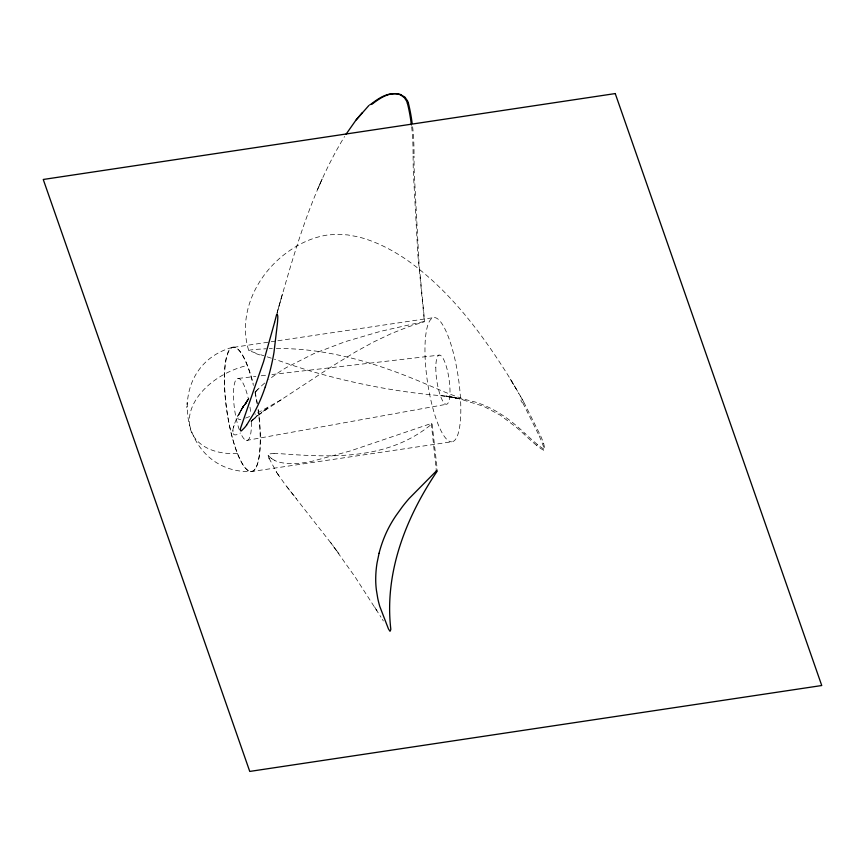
<?xml version="1.0" encoding="UTF-8"?>
<svg xmlns="http://www.w3.org/2000/svg" width="865" height="865" viewBox="0 0 865 865"><rect width="100%" height="100%" fill="white"/><g stroke="black" fill="none" stroke-linecap="round" stroke-linejoin="round"><path stroke-width="0.65" stroke-dasharray="4.33 3.24" d="M255.337 352.898L253.434 352.206A40.666 28.286 -24.4 0 0 251.51 351.612C250.623 351.233 249.412 351.331 248.742 350.585C237.097 313.108 257.619 272.94 288.51 251.412C300.339 242.989 313.952 236.88 328.408 234.902L337.923 234.307L347.654 234.923L357.732 236.751C375.086 241.065 391.153 249.347 405.923 259.284C449.032 289.461 481.102 332.376 508.793 376.48L515.843 388.353M232.004 347.427C162.069 367.452 178.385 473.512 251.11 471.609L451.595 441.81A62.767 15.581 81.6 0 0 452.179 348.476A62.767 15.581 81.6 0 0 424.964 348.768A62.767 15.581 81.6 0 0 451.595 441.81M237.594 416.27L246.644 401.533C243.195 403.577 221.516 444.005 240.448 433.008M232.912 431.819L232.966 430.338M186.829 407.696L186.883 406.377M186.97 404.474L187.045 402.722M277.092 312.86L282.412 294.003L277.189 312.589C294.403 252.202 311.476 190.462 344.594 136.497M234.134 425.353L233.388 427.743M248.742 350.585L250.115 350.044A29.453 11.104 -2.5 0 0 252.31 349.774A22.144 7.882 -2.9 0 1 254.548 349.514A37.271 13.786 -2.8 0 1 256.764 349.319L266.204 348.768M240.978 410.853L239.962 413.07A40.666 32.2 -79.7 0 1 238.935 415.232L237.734 418.779L239.594 419.622A29.453 28.307 54.9 0 1 241.184 419.255M247.931 400.019L245.93 403.533L247.92 400.149M239.529 412.497L247.747 400.203L242.622 407.404M247.314 400.744L242.308 407.999L247.725 400.463M240.762 410.41L249.163 398.581M248.698 398.441L245.206 403.771L247.304 400.625M241.627 409.004L248.806 398.408M247.649 399.976L240.946 410.313L248.936 398.257M247.844 400.441L244.179 405.296A83.332 72.941 -42 0 1 247.52 400.765M255.143 392.126L258.538 388.493L255.326 391.899M251.261 421.59L257.489 415.341L250.991 421.677L257.586 415.492L250.969 421.46L268.269 407.437L259.295 414.173L331.144 366.879L356.207 351.493L373.712 341.935L391.575 333.457L408.583 326.721L424.65 321.661L419.017 263.09L414.292 173.314A256.494 138.422 -87.3 0 1 414.054 156.111M430.186 425.342C385.682 460.98 329.403 457.401 276.108 453.379A37.271 22.047 -19.1 0 0 274.032 453.455M281.255 399.781L256.148 413.719M254.959 414.27L255.553 414M429.224 424.174L350.26 450.968L311.973 461.315A155.981 62.118 -34 0 1 304.275 462.656A158.706 83.289 -46.2 0 1 296.868 463.467A119.921 62.529 -45.8 0 1 289.764 463.597A137.968 86.024 -73.5 0 1 282.887 462.916A89.171 52.354 -55.1 0 1 277.914 461.726A83.332 49.867 -62 0 1 274.724 460.515M249.628 416.541L245.919 417.968A37.271 35.768 53.6 0 1 245.411 418.152M246.417 440.469L446.675 404.236M233.755 347.308L269.848 341.956M271.178 341.751L276.53 340.961M277.86 340.767L434.23 317.552M238.47 378.405L255.856 376.383M261.208 375.767L266.561 375.14M271.913 374.523L439.161 355.126M269.264 348.66L272.313 348.584M276.357 348.53C323.283 348.044 369.236 360.878 412.4 378.405C433.17 386.601 453.065 397.089 474.993 401.966C490.812 406.885 505.117 415.784 517.486 426.683A256.494 55.133 60.1 0 1 524.882 433.3M445.324 396.029C400.841 392.667 356.834 384.255 313.952 372.058A155.981 60.745 16.8 0 1 303.702 368.944A158.706 25.799 17.3 0 1 293.484 365.646A119.921 20.414 17.3 0 1 283.32 362.208A137.968 32.092 21.8 0 0 274.464 359.213M440.761 395.608L457.801 398.311L482.292 405.88A270.269 60.874 48.4 0 1 484.757 406.907L500.413 415.265L516.491 427.451A254.656 54.971 60.3 0 1 523.855 434.046A177.163 17.386 50.7 0 0 536.397 445.226M445.972 396.094L458.255 398.441L445.972 396.094L447.865 396.311M448.157 396.375L460.558 399.079L450.362 396.657L457.801 398.311M461.705 399.392L462.851 399.716M271.534 458.536L270.475 457.607A40.666 14.921 9.2 0 0 269.372 456.644L267.945 454.839L269.729 453.876A29.453 17.235 -19 0 0 271.859 453.649A22.144 13.343 -19.5 0 1 274.032 453.455M277.243 473.296L285.223 484.638L333.111 545.804M286.845 486.714L296.49 498.846M336.615 550.627L338.929 553.741L330.635 542.539L355.147 577.009L381.011 617.21M269.047 458.223L276.541 472.236M276.227 471.771L278.649 475.404M374.653 607.057L377.464 611.479M382.341 619.34L383.357 620.962M511.507 381.087L517.811 391.607M516.513 389.412L509.82 378.2M522.503 399.814L518.524 392.872L522.363 399.576M522.611 399.998L523.628 401.836M523.844 402.247L540.474 435.528A56.279 7.774 60.7 0 1 543.674 443.345M522.795 402.874L539.392 436.165M268.972 458.028L269.296 458.818L267.955 455.174M543.642 443.302L544.874 449.422A11.494 1.838 59.1 0 1 544.388 449.346A114.829 17.7 57.7 0 1 537.349 444.415M432.122 424.034L437.225 469.392M431.278 423.32L436.209 469.554M412.648 126.744A176.849 125.241 -85.9 0 1 413.989 156.111M411.686 126.766A177.163 123.392 -86.1 0 1 413.048 156.111M413.113 156.1A254.656 136.8 -87.3 0 0 413.394 173.292L417.514 248.363A270.269 175.487 -76.8 0 0 417.752 253.78L424.358 321.456L380.416 331.371L345.34 341.632L313.963 353.58L286.531 367.463A155.981 155.862 89.6 0 0 277.503 373.237A158.706 153.375 -41.3 0 0 268.853 379.616M264.679 383.065A119.921 116.126 -41.4 0 0 260.646 386.709A137.968 108.547 -42.7 0 0 255.77 391.499M240.903 410.821A37.519 36.654 -19.7 0 1 244.114 405.253M274.854 460.375A37.519 20.965 -40.1 0 1 271.588 458.493M537.435 444.545A176.849 15.689 49.9 0 1 524.839 433.246M521.044 399.954A1.925 1.86 -76.4 0 0 521.249 401.328L521.411 401.641A3.092 2.973 -77.1 0 0 522.341 402.603M539.263 436.014A51.37 7.19 60.7 0 1 543.274 445.983L543.793 450.07A11.515 1.806 59.4 0 1 543.317 449.995M543.361 450.06A114.969 16.424 56.1 0 1 536.311 445.086M271.307 358.186A89.171 1.243 17.8 0 1 266.615 356.65M260.7 354.736A83.332 6.477 19.8 0 1 263.803 355.742M259.77 354.91A37.519 7.785 12.2 0 1 254.234 352.963M258.159 409.264A62.767 15.581 81.6 0 1 244.665 467.176A62.767 15.581 81.6 0 1 225.073 366.684A62.767 15.581 81.6 0 1 253.131 383.476M255.078 391.769A62.767 15.581 81.6 0 1 257.327 403.728M237.464 453.487A63.275 41.834 -21.5 0 1 189.478 417.298A63.275 41.834 -21.5 0 1 247.412 365.387M258.105 410.324A62.896 15.505 81.5 0 1 244.244 466.646A62.896 15.505 81.5 0 1 225.041 365.192A62.896 15.505 81.5 0 1 253.391 385.401M255.067 392.742A62.896 15.505 81.5 0 1 257.11 403.663M251.391 422.261A31.378 7.785 81.6 0 1 240.578 432.965M239.346 429.84A31.378 7.785 81.6 0 1 234.696 382.762A31.378 7.785 81.6 0 1 248.287 398.506M249.974 407.134A31.378 7.785 81.6 0 1 250.839 413.773M322.083 179.098L317.487 189.63L322.083 179.098M435.809 367.441A24.847 6.163 81.6 0 0 446.351 404.279A24.847 6.163 81.6 0 0 446.578 367.333A24.847 6.163 81.6 0 0 435.809 367.441"/><path stroke-width="1.3" d="M277.535 322.169L277.762 318.385A34.135 26.264 9.3 0 0 277.773 316.082L277.178 313.779A5.774 4.444 9.3 0 0 276.476 315.065L274.605 322.342M277.514 322.537L273.989 352.358A384.179 295.592 9.3 0 1 267.966 378.513L265.263 387.055M274.583 322.44L263.533 361.765L240.535 428.283A7.169 5.514 9.3 0 0 240.373 429.732L240.848 430.965A2.108 1.622 9.3 0 0 241.497 430.781L244.449 427.797A48.148 37.044 9.3 0 0 246.59 425.137M379.054 553.308L377.054 562.92A172.643 132.832 9.3 0 0 375.734 581.421A138.151 106.298 9.3 0 0 376.394 590.081L377.724 598.18A149.213 114.796 9.3 0 0 379.789 606.441L388.396 628.758A19.938 15.343 9.3 0 0 388.915 629.688L389.823 630.909M345.957 134.378L355.926 120.17L362.446 112.504M246.59 425.137L254.224 412.735A272.334 209.535 9.3 0 0 265.198 387.033M356.175 119.889L368.89 105.476M371.636 104.46C378.167 99.497 385.379 94.209 393.867 93.658A56.279 32.264 88.1 0 1 400.322 94.436L404.993 97.226L407.642 101.097A11.494 6.671 -89.5 0 1 408.345 103.184M370.598 104.427C377.14 99.475 384.363 94.209 392.84 93.669M390.126 631.05L390.742 629.731A8.315 6.401 9.3 0 0 390.753 628.693C384.309 571.949 406.226 516.881 437.387 470.83M401.198 95.312L404.431 97.723L406.637 101.129A11.515 6.661 -89.9 0 1 407.35 103.216M436.284 470.268L436.371 470.971L409.177 498.467A215.417 165.745 9.3 0 0 402.279 506.879L396.008 515.605A181.899 139.957 9.3 0 0 385.714 533.997A206.735 159.063 9.3 0 0 379.043 553.308M408.388 103.151A114.829 68.649 -88.8 0 1 412.151 123.479M369.766 104.795A3.092 1.243 -14 0 1 370.123 104.622M392.84 93.798A51.37 29.421 88.2 0 1 401.219 95.161M407.393 103.184A114.969 71.449 -88.1 0 1 411.372 125.003M615.242 93.571L43.25 179.477L249.758 771.429L821.75 685.523L615.242 93.571"/></g></svg>
